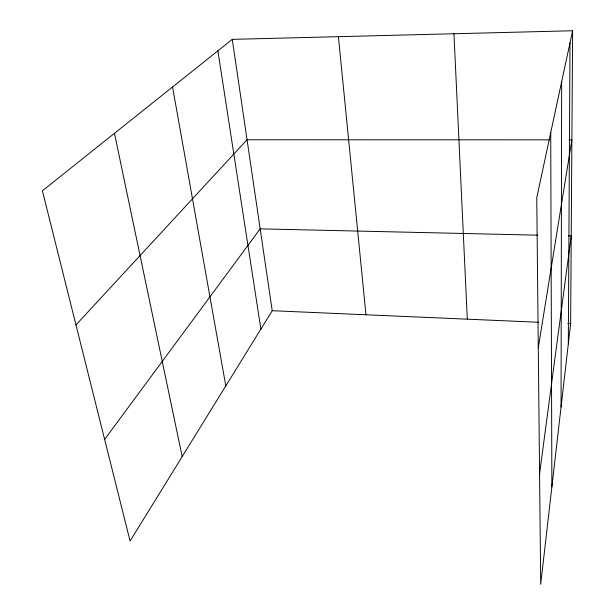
<?xml version="1.0" encoding="UTF-8"?>
<svg xmlns="http://www.w3.org/2000/svg" width="615" height="615" viewBox="0 0 615 615"><rect width="100%" height="100%" fill="white"/><g stroke="black" fill="none" stroke-linecap="round" stroke-linejoin="round"><path stroke-width="0.92" d="M561.057 407.061L561.649 81.764M568.314 343.885L569.99 42.927M572.611 30.75L536.757 197.676L540.7 584.25L570.635 323.651L572.611 30.75L232.27 39.36L42.389 190.788L130.072 541.046L272.222 310.713L232.27 39.36M539.578 473.858L571.227 235.937L568.352 235.868M538.286 347.783L571.873 139.843L569.013 139.843M104.635 439.425L260.168 228.842L537.671 235.168M75.976 324.943L247.053 139.759L549.933 139.836M272.222 310.713L538.31 322.252M567.783 323.528L570.635 323.651M114.467 133.309L182.186 456.607M172.569 86.976L225.813 385.92M217.879 50.837L260.883 329.087M338.411 36.677L365.971 314.78M453.955 33.756L467.315 319.17M550.717 132.686L551.878 486.926"/></g></svg>
